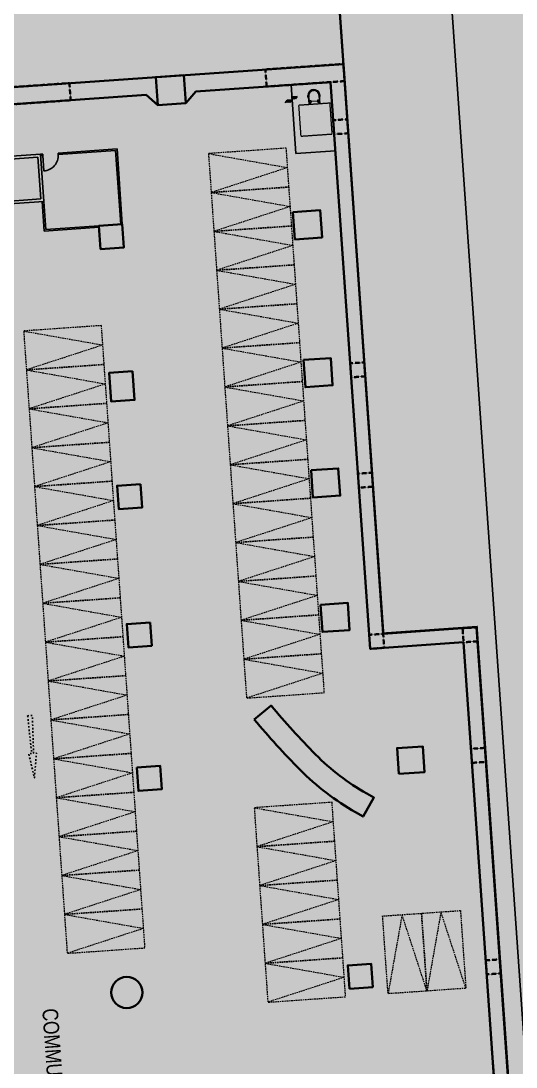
# Model space of a CAD drawing. Header units: millimetres. Extents: x 834311283 to 834708468, y 817882832 to 818197366.
# Drawn here: x 834613586 to 834645323, y 818077712 to 818144794 of the extents above; entities that cross this region are included whole.
import ezdxf

# ---------------------------------------------------------------- set-up
doc = ezdxf.new("R2010")
doc.units = ezdxf.units.MM
doc.header["$LTSCALE"] = 3
for name, pattern in [('3A61X-MSFP-P-CW1$0$HIDDEN', [0.375, 0.25, -0.125]), ('ADRG-WORKS-B02$0$Hidden', [2.25, 1, -1.25]), ('CENTER', [2, 1.25, -0.25, 0.25, -0.25]), ('DASHED2', [0.375, 0.25, -0.125]), ('LTC_20160409$0$3A35X-MAGP-P-WK-B01M-0$0$DGN Style 2', [0.421504, 0.252902, -0.168602])]:
    doc.linetypes.add(name, pattern=pattern)
doc.layers.get('Defpoints').update_dxf_attribs({"color": 32})
for name, color, linetype in [('22INWA-a', 6, 'CENTER'), ('ADRG-WORKS-B02$0$ARG832_', 8, 'Continuous'), ('UAJ-00XREF', 7, 'Continuous'), ('UAJ-93ROAD', 7, 'Continuous')]:
    doc.layers.add(name, color=color, linetype=linetype)
for name, color, linetype, lineweight in [('F-AFFFEQM', 6, 'Continuous', 9), ('Hatch (LTC&CB)', 252, 'Continuous', 35), ('UAJ-00ANNO', 7, 'Continuous', 5), ('UAJ-05SYMB', 7, 'Continuous', 5), ('UAJ-22INWA-rc', 6, 'Continuous', 35), ('UAJ-23FLOR-h', 251, 'Continuous', 9), ('UAJ-28STRU', 6, 'Continuous', 35)]:
    doc.layers.add(name, color=color, linetype=linetype, lineweight=lineweight)
doc.styles.add('3A35X-MSFP-P-ISP2$0$STANDARD', font='arial.ttf', dxfattribs={"width": 0.8})

# ---------------------------------------------------------------- blocks, each defined once
blk = doc.blocks.new('ADRG-WORKS-B02$0$AR-01_1')
at = {"linetype": 'ByBlock', "lineweight": -2}
blk.add_hatch(color=0, dxfattribs=at).paths.add_polyline_path([(-4.572, 0), (-1.8288, 73.914), (-7.62, 73.914), (0, 121.92), (7.62, 73.914), (1.8288, 73.914), (4.572, 0)])
at = {"color": 0, "linetype": 'ByBlock', "lineweight": -2, "flags": 128}
blk.add_lwpolyline([(4.572, 0), (1.8288, 73.914), (7.62, 73.914), (0, 121.92), (-7.62, 73.914), (-1.8288, 73.914), (-4.572, 0), (4.572, 0)], close=True, dxfattribs=at)
blk = doc.blocks.new('ADRG-WORKS-B02$0$car2x5_2')
at = {"layer": 'UAJ-05SYMB', "linetype": 'DASHED2', "lineweight": -2, "ltscale": 4, "flags": 128}
blk.add_lwpolyline([(0, 0), (0, 152.4), (76.2, 152.4), (76.2, 0), (0, 0)], close=True, dxfattribs=at)
blk.add_lwpolyline([(0, 152.4), (38.1, 0), (76.2, 152.4)], dxfattribs=at)
blk = doc.blocks.new('D980')
at = {"flags": 128}
blk.add_lwpolyline([(0, 0), (0, 980, -0.414214), (980, 0)], format="xyb", dxfattribs=at)
blk = doc.blocks.new('GBP-LB02_LEV-6.53')
at = {"layer": 'UAJ-23FLOR-h'}
h = blk.add_hatch(dxfattribs=at)
h.set_pattern_fill('EARTH', color=256, scale=180, angle=45)
h.set_pattern_definition([(48.99891, (833819452.5, 817786003.4), (-112.7269, 1612.5107), [1143, -1143]), (48.99891, (833819129, 817786284.6), (-112.7269, 1612.5107), [1143, -1143]), (48.99891, (833818805.5, 817786565.8), (-112.7269, 1612.5107), [1143, -1143]), (138.99891, (833818791.4, 817786767.3), (-1612.5107, -112.7269), [1143, -1143]), (138.99891, (833819072.6, 817787090.8), (-1612.5107, -112.7269), [1143, -1143]), (138.99891, (833819353.8, 817787414.3), (-1612.5107, -112.7269), [1143, -1143])])
h.paths.add_polyline_path([(834607546, 818192774), (834673233, 818197366), (834691374, 817937869), (834685588, 817937128), (834685106, 817940897), (834650588, 817936476), (834651070, 817932707), (834551919, 817920009), (834482027, 817893355), (834383076, 817886437), (834441506, 817949096), (834458454, 817967379), (834478638, 817989842), (834483448, 817995421), (834489787, 818002934), (834500656, 818016266), (834508244, 818025930), (834515684, 818035708), (834523692, 818046596), (834532219, 818058624), (834546606, 818080042), (834556457, 818095618), (834568418, 818115665), (834578622, 818133891), (834588349, 818152374), (834599173, 818174435)])
h.paths.add_polyline_path([(834640305, 818055633), (834646291, 818056052), (834642792, 818105911), (834636807, 818105492), (834634252, 818142031), (834610016, 818140337), (834609788, 818143597), (834587769, 818140310), (834567221, 818104370), (834565437, 818101393), (834564610, 818100024), (834562785, 818096939), (834556654, 818087091), (834555720, 818085607), (834554860, 818084258), (834550876, 818078006), (834545205, 818069586), (834542258, 818065226), (834541363, 818063900), (834537651, 818058369), (834531078, 818048811), (834524249, 818039614), (834520785, 818034889), (834515055, 818027076), (834507324, 818017200), (834503054, 818011762), (834508702, 817930984), (834535272, 817933687), (834599035, 817940173), (834631909, 817943517), (834645776, 817944928), (834645137, 817954063), (834645033, 817955560), (834644308, 817965929), (834644203, 817967425), (834643506, 817977407), (834643401, 817978903), (834642524, 817991453), (834642419, 817992949), (834641155, 818011284), (834643399, 818011441)], flags=16)
h.paths.add_polyline_path([(834450838, 817950882), (834498826, 817954237), (834500065, 817936520), (834506621, 817936978), (834507095, 817930195), (834500539, 817929736), (834500559, 817929437), (834452572, 817926082)], flags=16)
for p, q in [((834630898, 818140694), (834631206, 818136292)), ((834630646, 818139710), (834630530, 818139547)), ((834630726, 818139716), (834630610, 818139553)), ((834630806, 818139722), (834630690, 818139558)), ((834630885, 818139727), (834630770, 818139564)), ((834630965, 818139733), (834630849, 818139569)), ((834630975, 818139931), (834630953, 818139900)), ((834631055, 818139936), (834630960, 818139803)), ((834631135, 818139942), (834631019, 818139778)), ((834631214, 818139947), (834631099, 818139784)), ((834631294, 818139953), (834631179, 818139790)), ((834631206, 818136292), (834633739, 818136469))]:
    blk.add_line(p, q)
at = {"flags": 128}
blk.add_lwpolyline([(834631294, 818139953), (834630951, 818139929), (834630965, 818139733), (834630646, 818139710)], dxfattribs=at)
at = {"layer": '22INWA-a', "ltscale": 5, "const_width": 150, "flags": 128}
blk.add_lwpolyline([(834645624, 817967960), (834644172, 817967858), (834645624, 817967960), (834648121, 817931878), (834646733, 817931603), (834552250, 817919488), (834509654, 817903227), (834507746, 817930532), (834507053, 817930191), (834506409, 817939427), (834506941, 817942059), (834506555, 817947692), (834505863, 817948023), (834505847, 817948251), (834505599, 817948364), (834505473, 817950168), (834505257, 817950153), (834503846, 817970337), (834505017, 817969582), (834498684, 818060200), (834497756, 818060135), (834497156, 818068720), (834498083, 818068785), (834495159, 818110627), (834494231, 818110562), (834492880, 818129893), (834493808, 818129958), (834493651, 818132199), (834495221, 818132309), (834492443, 818172005), (834498761, 818180933, 0.103945), (834533697, 818164791, 0.028149), (834560518, 818159716), (834570883, 818156560, 0.012181), (834580152, 818154030, 0.011817), (834589680, 818153626, 0.018959), (834627610, 818154460), (834630540, 818155389), (834633308, 818155581), (834636813, 818105510), (834642798, 818105929), (834646290, 818056051), (834640304, 818055632), (834643398, 818011440), (834641154, 818011283), (834643400, 817979197), (834644172, 817967858)], format="xyb", close=True, dxfattribs=at)
at = {"layer": 'F-AFFFEQM'}
for p, q in [((834632069, 818140244), (834632123, 818140296)), ((834632069, 818140244), (834632101, 818140212)), ((834632104, 818140208), (834632158, 818140260)), ((834632110, 818140202), (834632104, 818140208)), ((834632164, 818140255), (834632110, 818140202)), ((834632155, 818140264), (834632123, 818140296)), ((834632158, 818140260), (834632164, 818140255)), ((834632300, 818140375), (834632375, 818140380)), ((834632300, 818140375), (834632303, 818140331)), ((834632304, 818140325), (834632379, 818140330)), ((834632304, 818140317), (834632304, 818140325)), ((834632379, 818140322), (834632304, 818140317)), ((834632378, 818140336), (834632375, 818140380)), ((834632379, 818140330), (834632379, 818140322)), ((834632527, 818140280), (834632532, 818140286)), ((834632588, 818140236), (834632527, 818140280)), ((834632532, 818140286), (834632592, 818140242)), ((834632561, 818140327), (834632535, 818140290)), ((834632561, 818140327), (834632622, 818140283)), ((834632592, 818140242), (834632588, 818140236)), ((834632596, 818140247), (834632622, 818140283)), ((834632689, 818140053), (834632697, 818140053)), ((834632694, 818139978), (834632689, 818140053)), ((834632697, 818140053), (834632702, 818139979)), ((834632747, 818140057), (834632702, 818140054)), ((834632747, 818140057), (834632752, 818139982)), ((834632022, 818140006), (834631977, 818140003)), ((834631982, 818139928), (834631977, 818140003)), ((834631982, 818139928), (834632024, 818139931)), ((834632058, 818139447), (834632021, 818139969)), ((834632027, 818140007), (834632037, 818140007)), ((834632032, 818139932), (834632027, 818140007)), ((834632029, 818139969), (834632051, 818139665)), ((834632042, 818139932), (834632032, 818139932)), ((834632037, 818140007), (834632042, 818139932)), ((834632051, 818139665), (834632085, 818139667)), ((834632090, 818139592), (834632056, 818139590)), ((834632056, 818139590), (834632066, 818139447)), ((834632186, 818139674), (834632085, 818139667)), ((834632085, 818139667), (834632090, 818139592)), ((834632090, 818139592), (834632192, 818139600)), ((834632186, 818139674), (834632192, 818139600)), ((834632188, 818139647), (834632587, 818139675)), ((834632589, 818139655), (834632190, 818139627)), ((834632687, 818139709), (834632585, 818139702)), ((834632585, 818139702), (834632591, 818139627)), ((834632591, 818139627), (834632692, 818139634)), ((834632687, 818139709), (834632721, 818139712)), ((834632692, 818139634), (834632687, 818139709)), ((834632726, 818139637), (834632692, 818139634)), ((834632702, 818139979), (834632694, 818139978)), ((834632721, 818139712), (834632700, 818140016)), ((834632708, 818140017), (834632744, 818139495)), ((834632710, 818139979), (834632752, 818139982)), ((834632736, 818139494), (834632726, 818139637))]:
    blk.add_line(p, q, dxfattribs=at)
at = {"layer": 'F-AFFFEQM', "linetype": 'LTC_20160409$0$3A35X-MAGP-P-WK-B01M-0$0$DGN Style 2', "ltscale": 2}
for p, q in [((834631403, 818139401), (834633399, 818139541)), ((834631543, 818137406), (834631403, 818139401)), ((834633538, 818137545), (834633399, 818139541)), ((834631543, 818137406), (834633538, 818137545))]:
    blk.add_line(p, q, dxfattribs=at)
at = {"layer": 'F-AFFFEQM'}
for centre, radius, start, end in [((834632365, 818139993, 0), 394, 3.99368, 213.17201), ((834632365, 818139993, 0), 386, 139.58787, 178.39945), ((834632365, 818139993, 0), 344, 3.99368, 183.99368), ((834632365, 818139993, 0), 336, 3.99368, 183.99368), ((834632365, 818139993, 0), 386, 99.58788, 128.39946), ((834632365, 818139993, 0), 386, 59.58304, 88.39947), ((834632365, 818139993, 0), 386, 9.58787, 48.3946), ((834632365, 818139993, 0), 386, 189.5869, 210.62063), ((834632120, 818139595, 0), 64, 183.99368, 3.99368), ((834632120, 818139595, 0), 72, 210.08048, 3.99368), ((834632662, 818139632, 0), 72, 183.99368, 337.90687), ((834632662, 818139632, 0), 64, 183.99368, 3.99368), ((834632365, 818139993, 0), 394, 334.81534, 3.99368), ((834632365, 818139993, 0), 386, 337.36671, 358.40044)]:
    blk.add_arc(centre, radius, start, end, dxfattribs=at)
at = {"layer": 'UAJ-22INWA-rc', "lineweight": -3}
for p, q in [((834609758, 818135710), (834614671, 818136053)), ((834614671, 818136053), (834614858, 818133380)), ((834614838, 818136245), (834614988, 818136256)), ((834614845, 818136146), (834614995, 818136156)), ((834614995, 818136156), (834614988, 818136256)), ((834615965, 818136324), (834619746, 818136588)), ((834615972, 818136224), (834615965, 818136324)), ((834615972, 818136224), (834619653, 818136482)), ((834619983, 818131761), (834619653, 818136482)), ((834620083, 818131768), (834619746, 818136588)), ((834614858, 818133380), (834611571, 818133150)), ((834615082, 818131318), (834614950, 818133206)), ((834615175, 818131425), (834615050, 818133213)), ((834618594, 818131564), (834615082, 818131318)), ((834618587, 818131663), (834615175, 818131425))]:
    blk.add_line(p, q, dxfattribs=at)
at = {"layer": 'UAJ-22INWA-rc'}
blk.add_line((834643780, 818078872), (834644192, 818072978), dxfattribs=at)
at = {"layer": 'UAJ-22INWA-rc', "lineweight": -3, "flags": 128}
blk.add_lwpolyline([(834611286, 818131496), (834611685, 818131524), (834611584, 818132970), (834615050, 818133213), (834614838, 818136245), (834609566, 818135877), (834609879, 818131398), (834610159, 818131417)], dxfattribs=at)
at = {"xscale": -1, "rotation": 183.9989085403759}
blk.add_blockref('D980', (834614995, 818136156), dxfattribs=at)
at = {"layer": 'ADRG-WORKS-B02$0$ARG832_', "linetype": 'Continuous', "lineweight": 0}
for p, xscale, yscale, zscale, rotation in [((834630594, 818136635), -32.80839895010536, 32.80839895010534, 32.80839895010534, 93.99890852541536), ((834630769, 818134141), -32.80839895010536, 32.80839895010534, 32.80839895010534, 93.99890852541536), ((834630943, 818131647), -32.80839895010536, 32.80839895010534, 32.80839895010534, 93.99890852541536), ((834631117, 818129153), -32.80839895010536, 32.80839895010534, 32.80839895010534, 93.99890852541536), ((834631292, 818126659), -32.80839895010536, 32.80839895010534, 32.80839895010534, 93.99890852541536), ((834618749, 818125259, 0), -32.80839895010536, 32.80839895010535, 32.80839895010535, 93.99890852541536), ((834631466, 818124165), -32.80839895010536, 32.80839895010534, 32.80839895010534, 93.99890852541536), ((834618923, 818122765, 0), -32.80839895010536, 32.80839895010535, 32.80839895010535, 93.99890852541536), ((834631640, 818121672), -32.80839895010536, 32.80839895010534, 32.80839895010534, 93.99890852541536), ((834619098, 818120271, 0), -32.80839895010536, 32.80839895010535, 32.80839895010535, 93.99890852541536), ((834631815, 818119178), -32.80839895010536, 32.80839895010534, 32.80839895010534, 93.99890852541536), ((834619272, 818117777, 0), -32.80839895010536, 32.80839895010535, 32.80839895010535, 93.99890852541536), ((834631989, 818116684), -32.80839895010536, 32.80839895010534, 32.80839895010534, 93.99890852541536), ((834619446, 818115284, 0), -32.80839895010536, 32.80839895010535, 32.80839895010535, 93.99890852541536), ((834632163, 818114190), -32.80839895010536, 32.80839895010534, 32.80839895010534, 93.99890852541536), ((834619621, 818112790, 0), -32.80839895010536, 32.80839895010535, 32.80839895010535, 93.99890852541536), ((834632338, 818111696), -32.80839895010536, 32.80839895010534, 32.80839895010534, 93.99890852541536), ((834619795, 818110296, 0), -32.80839895010536, 32.80839895010535, 32.80839895010535, 93.99890852541536), ((834632512, 818109202), -32.80839895010536, 32.80839895010534, 32.80839895010534, 93.99890852541536), ((834619969, 818107802, 0), -32.80839895010536, 32.80839895010535, 32.80839895010535, 93.99890852541536), ((834632686, 818106708), -32.80839895010536, 32.80839895010534, 32.80839895010534, 93.99890852541536), ((834620144, 818105308, 0), -32.80839895010536, 32.80839895010535, 32.80839895010535, 93.99890852541536), ((834632861, 818104214), -32.80839895010536, 32.80839895010534, 32.80839895010534, 93.99890852541536), ((834620318, 818102814, 0), -32.80839895010536, 32.80839895010535, 32.80839895010535, 93.99890852541536), ((834620492, 818100320, 0), -32.80839895010536, 32.80839895010535, 32.80839895010535, 93.99890852541536), ((834620667, 818097826, 0), -32.80839895010536, 32.80839895010535, 32.80839895010535, 93.99890852541536), ((834620841, 818095332, 0), -32.80839895010536, 32.80839895010535, 32.80839895010535, 93.99890852541536), ((834633527, 818094690, 0), -32.80839895010536, 32.80839895010533, 32.80839895010533, 93.99890852541536), ((834621015, 818092838, 0), -32.80839895010536, 32.80839895010535, 32.80839895010535, 93.99890852541536), ((834633701, 818092196, 0), -32.80839895010536, 32.80839895010533, 32.80839895010533, 93.99890852541536), ((834621190, 818090344, 0), -32.80839895010536, 32.80839895010535, 32.80839895010535, 93.99890852541536), ((834633875, 818089702, 0), -32.80839895010536, 32.80839895010533, 32.80839895010533, 93.99890852541536), ((834621364, 818087850, 0), -32.80839895010536, 32.80839895010535, 32.80839895010535, 93.99890852541536), ((834641756, 818087749, 0), 32.80839895010502, 32.80839895010502, 32.80839895010502, 183.9989085329562), ((834634050, 818087209, 0), -32.80839895010536, 32.80839895010533, 32.80839895010533, 93.99890852541536), ((834639262, 818087574, 0), 32.80839895010502, 32.80839895010502, 32.80839895010502, 183.9989085329562), ((834634224, 818084715, 0), -32.80839895010536, 32.80839895010533, 32.80839895010533, 93.99890852541536)]:
    blk.add_blockref('ADRG-WORKS-B02$0$car2x5_2', p, dxfattribs=dict(at, xscale=xscale, yscale=yscale, zscale=zscale, rotation=rotation))
at = {"layer": 'UAJ-93ROAD', "linetype": 'ADRG-WORKS-B02$0$Hidden', "xscale": 32.80839895010499, "yscale": 32.80839895010499, "zscale": 32.80839895010499, "rotation": 183.9989085262562}
blk.add_blockref('ADRG-WORKS-B02$0$AR-01_1', (834614167, 818100250), dxfattribs=at)
blk = doc.blocks.new('GBP-STR-B02-L1')
at = {"layer": 'UAJ-28STRU'}
for points in [[(834536347, 818056474), (834532382, 818050706), (834515006, 818027008), (834503078, 818011765), (834508702, 817930984), (834645776, 817944928), (834641138, 818011268), (834643382, 818011425), (834640293, 818055614), (834646279, 818056033), (834642792, 818105911), (834636806, 818105492), (834634252, 818142031), (834610016, 818140337), (834609788, 818143597), (834587769, 818140310), (834579234, 818125278), (834567221, 818104370), (834566712, 818103505), (834561579, 818095002), (834556163, 818086302), (834550876, 818078006), (834550325, 818077167), (834536346, 818056473)], [(834641076, 818012166), (834642422, 818012260), (834639333, 818056449), (834645318, 818056868), (834641957, 818104950), (834635971, 818104532), (834633431, 818140871), (834624802, 818140268), (834624152, 818139521), (834622357, 818139395), (834621610, 818140045), (834609195, 818139177), (834608958, 818142563), (834603887, 818141806)]]:
    blk.add_lwpolyline(points, dxfattribs=at)
at = {"layer": 'UAJ-28STRU', "linetype": '3A61X-MSFP-P-CW1$0$HIDDEN', "ltscale": 20, "elevation": 0}
for points in [[(834629257, 818141682), (834634252, 818142031), (834634329, 818140934), (834629334, 818140585)], [(834612705, 818140525), (834616695, 818140804), (834616772, 818139707), (834612781, 818139428)], [(834633602, 818138427), (834634500, 818138490), (834634562, 818137592), (834633664, 818137529)], [(834634692, 818122837), (834635589, 818122900), (834635652, 818122002), (834634754, 818121939)], [(834635186, 818115763), (834636084, 818115825), (834636147, 818114928), (834635249, 818114865)], [(834643383, 818084553), (834644280, 818084616), (834644343, 818083718), (834643445, 818083655)]]:
    blk.add_lwpolyline(points, close=True, dxfattribs=at)
at = {"layer": 'UAJ-28STRU', "ltscale": 2, "flags": 128}
for points in [[(834624027, 818141317), (834622231, 818141191), (834622357, 818139395), (834624152, 818139521)], [(834631024, 818132533), (834632770, 818132655), (834632892, 818130909), (834631146, 818130787)], [(834620083, 818131768), (834618587, 818131663), (834618691, 818130167), (834620188, 818130272)], [(834631694, 818123054), (834633440, 818123176), (834633562, 818121430), (834631816, 818121308)], [(834620742, 818122338), (834619246, 818122234), (834619375, 818120388), (834620871, 818120493)], [(834632182, 818115979), (834633927, 818116101), (834634049, 818114355), (834632304, 818114233)], [(834621249, 818115089), (834619753, 818114984), (834619857, 818113488), (834621354, 818113593)], [(834632784, 818107359), (834634530, 818107481), (834634652, 818105735), (834632906, 818105613)], [(834621869, 818106220), (834620373, 818106116), (834620477, 818104619), (834621974, 818104724)], [(834637810, 818096516), (834639456, 818096631), (834639341, 818098277), (834637695, 818098162)], [(834621016, 818096920), (834622512, 818097025), (834622617, 818095529), (834621120, 818095424)], [(834634638, 818082739), (834634533, 818084235), (834636030, 818084340), (834636134, 818082843)]]:
    blk.add_lwpolyline(points, close=True, dxfattribs=at)
at = {"layer": 'UAJ-28STRU', "linetype": '3A61X-MSFP-P-CW1$0$HIDDEN', "ltscale": 20}
for points in [[(834641894, 818105848), (834642792, 818105911), (834642854, 818105013), (834641957, 818104950)], [(834635908, 818105430), (834636806, 818105492), (834636869, 818104595), (834635971, 818104532)], [(834642434, 818098117), (834643332, 818098180), (834643395, 818097282), (834642497, 818097219)]]:
    blk.add_lwpolyline(points, close=True, dxfattribs=at)
at = {"layer": 'UAJ-28STRU', "ltscale": 2, "elevation": 0, "flags": 128}
blk.add_lwpolyline([(834628546, 818099997, 0.021781), (834631475, 818096777, 0.067987), (834635041, 818094048), (834635519, 818093776), (834636212, 818094992), (834635749, 818095255, -0.06828), (834632469, 818097763, -0.021781), (834629622, 818100893)], format="xyb", close=True, dxfattribs=at)
at = {"layer": 'UAJ-28STRU', "ltscale": 2}
blk.add_circle((834620371, 818082493), 1000, dxfattribs=at)

msp = doc.modelspace()

# ---------------------------------------------------------------- hatches: boundary and pattern name
at = {"layer": 'Hatch (LTC&CB)'}
h = msp.add_hatch(color=256, dxfattribs=at)
h.dxf.hatch_style = 1
edge = h.paths.add_edge_path()
edge.add_line((834603047, 818120570), (834603570, 818113072))
edge.add_line((834603570, 818113072), (834603521, 818113068))
edge.add_line((834603521, 818113068), (834605031, 818091446))
edge.add_line((834605031, 818091446), (834596062, 818090819))
edge.add_line((834596062, 818090819), (834594349, 818091048))
edge.add_line((834594349, 818091048), (834594264, 818092273))
edge.add_line((834594264, 818092273), (834589857, 818091965))
edge.add_line((834589857, 818091965), (834590118, 818088245))
edge.add_line((834590118, 818088245), (834566364, 818086585))
edge.add_line((834566364, 818086585), (834565963, 818085964))
edge.add_line((834565963, 818085964), (834564808, 818085883))
edge.add_line((834564808, 818085883), (834564739, 818086873))
edge.add_line((834564739, 818086873), (834559773, 818078813))
edge.add_line((834559773, 818078813), (834559653, 818078627))
edge.add_line((834559653, 818078627), (834555592, 818072336))
edge.add_line((834555592, 818072336), (834556601, 818057889))
edge.add_line((834556601, 818057889), (834583392, 818059760))
edge.add_line((834583392, 818059760), (834583741, 818054774))
edge.add_line((834583741, 818054774), (834585730, 818054912))
edge.add_line((834585730, 818054912), (834585919, 818052210))
edge.add_line((834585919, 818052210), (834593655, 818052750))
edge.add_line((834593655, 818052750), (834593525, 818054626))
edge.add_line((834593525, 818054626), (834595685, 818054828))
edge.add_line((834595685, 818054828), (834595642, 818055446))
edge.add_line((834595642, 818055446), (834603574, 818056000))
edge.add_line((834603574, 818056000), (834603593, 818055728))
edge.add_line((834603593, 818055728), (834609150, 818056113))
edge.add_line((834609150, 818056113), (834609962, 818044500))
edge.add_line((834609962, 818044500), (834607597, 818044334))
edge.add_line((834607597, 818044334), (834607738, 818042319))
edge.add_line((834607738, 818042319), (834607189, 818042281))
edge.add_line((834607189, 818042281), (834607247, 818041453))
edge.add_line((834607247, 818041453), (834606779, 818041420))
edge.add_line((834606779, 818041420), (834606918, 818039425))
edge.add_line((834606918, 818039425), (834607936, 818039496))
edge.add_line((834607936, 818039496), (834609051, 818023533))
edge.add_line((834609051, 818023533), (834608233, 818023475))
edge.add_line((834608233, 818023475), (834608347, 818021882))
edge.add_line((834608347, 818021882), (834608686, 818021906))
edge.add_line((834608686, 818021906), (834608837, 818019761))
edge.add_line((834608837, 818019761), (834612673, 818020030))
edge.add_line((834612673, 818020030), (834619051, 818014484))
edge.add_line((834619051, 818014484), (834622899, 817959375))
edge.add_line((834622899, 817959375), (834621610, 817959285))
edge.add_line((834621610, 817959285), (834622040, 817953164))
edge.add_line((834622040, 817953164), (834631457, 817953822))
edge.add_line((834631457, 817953822), (834632946, 817954032))
edge.add_line((834632946, 817954032), (834645067, 817954878))
edge.add_line((834645067, 817954878), (834643180, 817981888))
edge.add_line((834643180, 817981888), (834641146, 818011281))
edge.add_line((834641146, 818011281), (834643373, 818011422))
edge.add_line((834643373, 818011422), (834640287, 818055612))
edge.add_line((834640287, 818055612), (834646272, 818056030))
edge.add_line((834646272, 818056030), (834642797, 818105927))
edge.add_line((834642797, 818105927), (834636811, 818105508))
edge.add_line((834636811, 818105508), (834634252, 818142030))
edge.add_line((834634252, 818142030), (834610016, 818140337))
edge.add_line((834610016, 818140337), (834610079, 818139439))
edge.add_line((834610079, 818139439), (834607209, 818139236))
edge.add_arc((834607244, 818138737), 500, 94.01918, 183.99891)
edge.add_line((834606745, 818138703), (834607638, 818125926))
edge.add_line((834607638, 818125926), (834604073, 818125680))
edge.add_line((834604073, 818125680), (834604423, 818120667))
edge.add_line((834604423, 818120667), (834603047, 818120570))

# ---------------------------------------------------------------- linework, layer by layer
at = {"layer": 'Defpoints', "color": 2}
msp.add_lwpolyline([(834637757, 818194850), (834652631, 817982087), (834493385, 817970955), (834478511, 818183718)], close=True, dxfattribs=at)

# ---------------------------------------------------------------- block references
at = {"layer": 'UAJ-00XREF'}
for name in ['GBP-LB02_LEV-6.53', 'GBP-STR-B02-L1']:
    msp.add_blockref(name, (0, 0), dxfattribs=at)

# ---------------------------------------------------------------- texts
at = {"layer": 'UAJ-00ANNO', "style": '3A35X-MSFP-P-ISP2$0$STANDARD', "width": 0.8}
msp.add_text('COMMUNAL BASEMENT CARPARK', height=1000, rotation=273.99868, dxfattribs=at).set_placement((834614950, 818081438))

doc.saveas('drawing.dxf')
